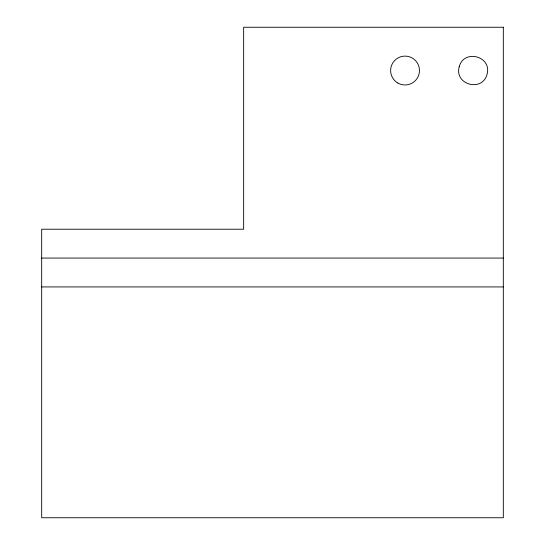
<?xml version="1.0" encoding="UTF-8"?>
<svg xmlns="http://www.w3.org/2000/svg" width="545" height="545" viewBox="0 0 545 545"><rect width="100%" height="100%" fill="white"/><g stroke="black" fill="none" stroke-linecap="round" stroke-linejoin="round"><path stroke-width="0.82" d="M41.679 258.071L503.321 258.071M41.679 286.929L503.321 286.929M459.203 66.797C454.176 84.836 482.414 92.405 487.073 74.263C492.108 56.224 463.87 48.655 459.203 66.797M503.321 27.25L243.649 27.25L243.649 229.22L41.679 229.22L41.679 517.75L503.321 517.75L503.321 27.25M397.836 83.024A14.429 14.429 0 0 0 419.473 70.53A14.429 14.429 0 0 0 397.836 58.036A14.429 14.429 0 0 0 397.836 83.024"/></g></svg>
